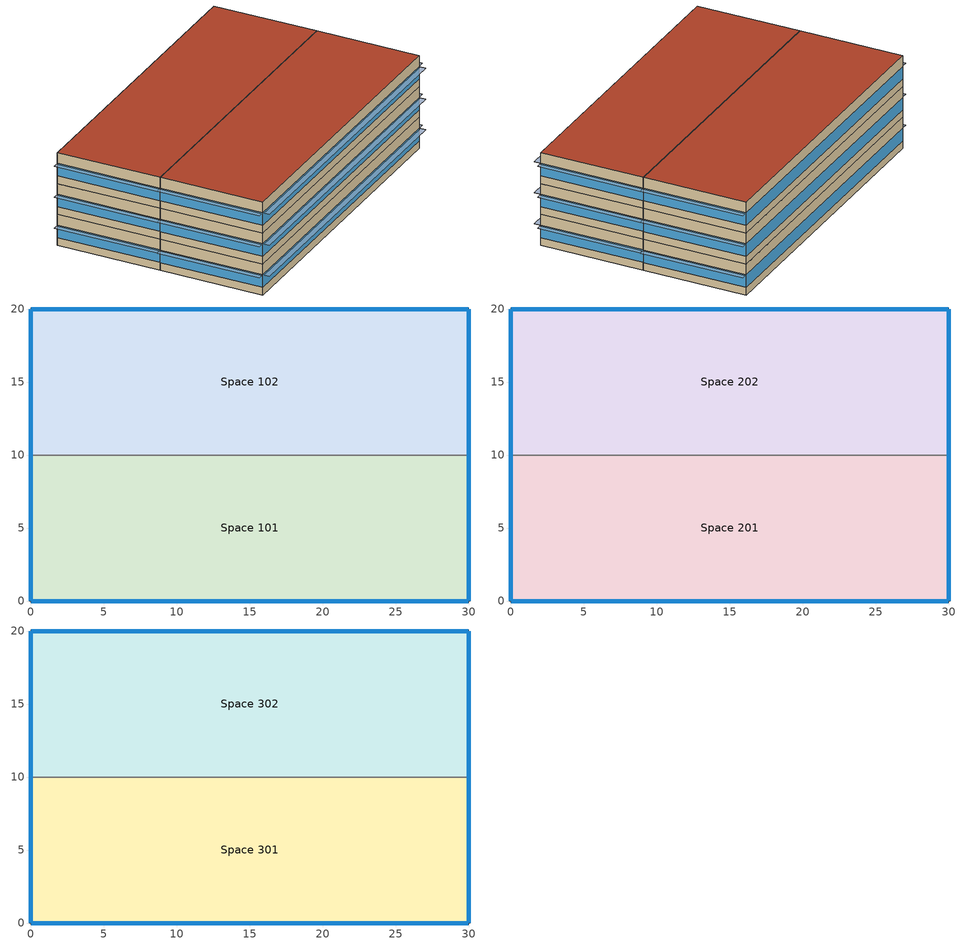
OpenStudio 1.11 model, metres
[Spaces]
Space 101
 floor ground: 30,10 30,0 0,0 0,10 z0
 wall outside: 0,10 0,0 30,0 30,10 z0:3.05
 wall to Space 102: 30,10 0,10 z0:3.05
 window: 0,9.97 0,0.03 / 30,0.03 30,9.97 z0.76:1.99; 0.03,0 29.97,0 z0.76:1.98
Space 102
 floor ground: 30,20 30,10 0,10 0,20 z0
 wall outside: 30,10 30,20 0,20 0,10 z0:3.05
 window: 0,19.97 0,10.03 / 30,10.03 30,19.97 z0.76:1.99; 29.97,20 0.03,20 z0.76:1.98
Space 201
 floor to Space 101: 30,10 30,0 0,0 0,10 z3.05
 wall outside: 0,10 0,0 30,0 30,10 z3.05:6.1
 wall to Space 202: 30,10 0,10 z3.05:6.1
 window: 0.03,0 29.97,0 / 30,0.03 30,9.97 / 0,9.97 0,0.03 z3.81:5.03
Space 202
 floor to Space 102: 30,20 30,10 0,10 0,20 z3.05
 wall outside: 30,10 30,20 0,20 0,10 z3.05:6.1
 window: 30,10.03 30,19.97 / 29.97,20 0.03,20 / 0,19.97 0,10.03 z3.81:5.03
Space 301
 floor to Space 201: 30,10 30,0 0,0 0,10 z6.1
 wall outside: 0,10 0,0 30,0 30,10 z6.1:9.14
 wall to Space 302: 30,10 0,10 z6.1:9.14
 window: 0.03,0 29.97,0 / 0,9.97 0,0.03 / 30,0.03 30,9.97 z6.86:8.08
 roof outside: 30,0 30,10 0,10 0,0 z9.14
Space 302
 floor to Space 202: 30,20 30,10 0,10 0,20 z6.1
 wall outside: 30,10 30,20 0,20 0,10 z6.1:9.14
 window: 30,10.03 30,19.97 / 0,19.97 0,10.03 / 29.97,20 0.03,20 z6.86:8.08
 roof outside: 30,10 30,20 0,20 0,10 z9.14
shading: 30.61,10.03 30.61,19.97 30,19.97 30,10.03 z5.03; 0,0.03 0,9.97 -0.61,9.97 -0.61,0.03 z5.03; 30.61,10.03 30.61,19.97 30,19.97 30,10.03 z1.99; 0,0.03 0,9.97 -0.61,9.97 -0.61,0.03 z1.99; 29.97,-0.61 29.97,0 0.03,0 0.03,-0.61 z8.08; 29.97,-0.61 29.97,0 0.03,0 0.03,-0.61 z5.03; 0,10.03 0,19.97 -0.61,19.97 -0.61,10.03 z5.03; 0,10.03 0,19.97 -0.61,19.97 -0.61,10.03 z8.08; 30.61,10.03 30.61,19.97 30,19.97 30,10.03 z8.08; 30.61,0.03 30.61,9.97 30,9.97 30,0.03 z8.08; 0,10.03 0,19.97 -0.61,19.97 -0.61,10.03 z1.99; 29.97,-0.61 29.97,0 0.03,0 0.03,-0.61 z1.98; 0,0.03 0,9.97 -0.61,9.97 -0.61,0.03 z8.08; 30.61,0.03 30.61,9.97 30,9.97 30,0.03 z1.99; 30.61,0.03 30.61,9.97 30,9.97 30,0.03 z5.03
[Building]
Commercial Building 1: Space Type=189.1-2009 - Office - OpenOffice - CZ4-8; Default Construction Set=189.1-2009 - CZ5 - Office
[Site]
ROME: Latitude {deg}=41.8; Longitude {deg}=12.23; Time Zone {hr}=1; Elevation {m}=3
[ClimateZones]
Climate Zone Institution Name 1=ASHRAE; Climate Zone Document Name 1=ANSI/ASHRAE Standard 169; Climate Zone Document Year 1=2006; Climate Zone Institution Name 2=CEC; Climate Zone Document Name 2=California Climate Zone Descriptions; Climate Zone Document Year 2=1995
[DefaultConstructionSet] Interior Partition Construction=Interior Partition
Name | Default Exterior Surface Constructions | Default Interior Surface Constructions | Default Ground Contact Surface Constructions | Default Exterior SubSurface Constructions | Default Interior SubSurface Constructions
189.1-2009 - CZ1 - Office | Default Surface Constructions 22 | Default Surface Constructions 23 | Default Surface Constructions 24 | Default Sub Surface Constructions 15 | Default Sub Surface Constructions 16
189.1-2009 - CZ5 - Office | Default Surface Constructions 13 | Default Surface Constructions 14 | Default Surface Constructions 15 | Default Sub Surface Constructions 9 | Default Sub Surface Constructions 10
[Construction]
ExtSlabCarpet 4in ClimateZone 1-8: MAT-CC05 4 HW CONCRETE, CP02 CARPET PAD
ASHRAE 189.1-2009 ExtRoof IEAD ClimateZone 1: Roof Membrane, Roof Insulation [18], Metal Decking
Interior Floor: F16 Acoustic tile, F05 Ceiling air space resistance, M11 8 in lightweight concrete
Interior Wall: G01a 19mm gypsum board, F04 Wall air space resistance, G01a 19mm gypsum board
Interior Ceiling: M11 8 in lightweight concrete, F05 Ceiling air space resistance, F16 Acoustic tile
ASHRAE 189.1-2009 ExtWindow ClimateZone 1: Theoretical Glass [167]
Exterior Door: F08 Metal surface, I01 25mm insulation board
Interior Window: Clear 3mm
Interior Door; Interior Partition: G05 25mm wood
ASHRAE 189.1-2009 ExtRoof IEAD ClimateZone 2-5: Roof Membrane, Roof Insulation [21], Metal Decking
ASHRAE 189.1-2009 ExtWindow ClimateZone 4-5: Theoretical Glass [207]
ASHRAE 189.1-2009 ExtWall Mass ClimateZone 5: 1IN Stucco, 8IN Concrete HW, Wall Insulation [40], 1/2IN Gypsum
CASE 2: 1IN Stucco, Wall Insulation [31], 1/2IN Gypsum, G05 8 IN wood
[Material] Thermal Absorptance=0.9
Name | Roughness | Thickness {m} | Conductivity {W/m-K} | Density {kg/m3} | Specific Heat {J/kg-K} | Solar Absorptance | Visible Absorptance
MAT-CC05 4 HW CONCRETE | Rough | 0.1016 | 1.311 | 2240 | 836.8 | 0.85 | 0.85
1IN Stucco | Smooth | 0.0253 | 0.6918 | 1858 | 837 | 0.92 | 0.92
8IN Concrete HW | MediumRough | 0.2033 | 1.7296 | 2243 | 837 | 0.65 | 0.65
Wall Insulation [31] | MediumRough | 0.0337 | 0.0432 | 91 | 837 | 0.5 | 0.5
1/2IN Gypsum | Smooth | 0.2032 | 0.16 | 784.9 | 830 | 0.4 | 0.4
Roof Membrane | VeryRough | 0.0095 | 0.16 | 1121.29 | 1460 | 0.7 | 0.7
Roof Insulation [18] | MediumRough | 0.1693 | 0.049 | 265 | 836.8 | 0.7 | 0.7
Metal Decking | MediumSmooth | 0.0015 | 45.006 | 7680 | 418.4 | 0.6 | 0.6
F16 Acoustic tile | MediumSmooth | 0.0191 | 0.06 | 368 | 590 | 0.3 | 0.3
M11 8 in lightweight concrete | MediumRough | 0.2032 | 0.53 | 1280 | 840 | 0.5 | 0.5
G01a 19mm gypsum board | MediumSmooth | 0.019 | 0.16 | 800 | 1090 | 0.4 | 0.4
F08 Metal surface | Smooth | 0.0008 | 45.28 | 7824 | 500 | 0.7 | 0.7
I01 25mm insulation board | MediumRough | 0.0254 | 0.03 | 43 | 1210 | 0.6 | 0.6
G05 25mm wood | MediumSmooth | 0.0254 | 0.15 | 608 | 1630 | 0.5 | 0.5
Roof Insulation [21] | MediumRough | 0.2105 | 0.049 | 265 | 836.8 | 0.7 | 0.7
Wall Insulation [40] | MediumRough | 0.0794 | 0.0432 | 91 | 837 | 0.5 | 0.5
G05 8 IN wood | MediumSmooth | 0.2032 | 0.15 | 608 | 1630 | 0.5 | 0.5
[Material:NoMass]
CP02 CARPET PAD: Roughness=Smooth; Thermal Resistance {m2-K/W}=0.1; Thermal Absorptance=0.9; Solar Absorptance=0.8; Visible Absorptance=0.8
[Material:AirGap]
Name | Thermal Resistance {m2-K/W}
F05 Ceiling air space resistance | 0.18
F04 Wall air space resistance | 0.15
[WindowMaterial:Glazing] Optical Data Type=SpectralAverage; Thickness {m}=0.003; Back Side Solar Reflectance at Normal Incidence=0; Back Side Visible Reflectance at Normal Incidence=0; Infrared Transmittance at Normal Incidence=0; Dirt Correction Factor for Solar and Visible Transmittance=1; Solar Diffusing=No
Name | Solar Transmittance at Normal Incidence | Front Side Solar Reflectance at Normal Incidence | Visible Transmittance at Normal Incidence | Front Side Visible Reflectance at Normal Incidence | Front Side Infrared Hemispherical Emissivity | Back Side Infrared Hemispherical Emissivity | Conductivity {W/m-K}
Theoretical Glass [167] | 0.2374 | 0.7126 | 0.2512 | 0.6988 | 0.985 | 0.985 | 2.1073
Clear 3mm | 0.837 | 0.075 | 0.898 | 0.081 | 0.84 | 0.84 | 0.9
Theoretical Glass [207] | 0.3311 | 0.6189 | 0.44 | 0.51 | 0.9 | 0.9 | 0.0133
[DefaultSurfaceConstructions]
Name | Floor Construction | Wall Construction | Roof Ceiling Construction
Default Surface Constructions 13 | ExtSlabCarpet 4in ClimateZone 1-8 | ASHRAE 189.1-2009 ExtWall Mass ClimateZone 5 | ASHRAE 189.1-2009 ExtRoof IEAD ClimateZone 2-5
Default Surface Constructions 14; Default Surface Constructions 23 | Interior Floor | Interior Wall | Interior Ceiling
Default Surface Constructions 15; Default Surface Constructions 24 | ExtSlabCarpet 4in ClimateZone 1-8 | ExtSlabCarpet 4in ClimateZone 1-8 | ExtSlabCarpet 4in ClimateZone 1-8
Default Surface Constructions 22 | ExtSlabCarpet 4in ClimateZone 1-8 | CASE 2 | ASHRAE 189.1-2009 ExtRoof IEAD ClimateZone 1
[DefaultSubSurfaceConstructions]
Name | Fixed Window Construction | Operable Window Construction | Door Construction | Tubular Daylight Dome Construction | Tubular Daylight Diffuser Construction
Default Sub Surface Constructions 9 | ASHRAE 189.1-2009 ExtWindow ClimateZone 4-5 | ASHRAE 189.1-2009 ExtWindow ClimateZone 4-5 | Exterior Door | Interior Window | Interior Window
Default Sub Surface Constructions 10; Default Sub Surface Constructions 16 | Interior Window | Interior Window | Interior Door
Default Sub Surface Constructions 15 | ASHRAE 189.1-2009 ExtWindow ClimateZone 1 | ASHRAE 189.1-2009 ExtWindow ClimateZone 1 | Exterior Door | Interior Window | Interior Window
[SpaceType] Standards Building Type=Office
Name | Default Schedule Set | Design Specification Outdoor Air Object | Standards Space Type
189.1-2009 - Office - BreakRoom - CZ1-3 | 189.1-2009 - Office - BreakRoom - CZ1-3 Schedule Set | 189.1-2009 - Office - BreakRoom - CZ1-3 Ventilation | BreakRoom
189.1-2009 - Office - ClosedOffice - CZ1-3 | 189.1-2009 - Office - ClosedOffice - CZ1-3 Schedule Set | 189.1-2009 - Office - ClosedOffice - CZ1-3 Ventilation | ClosedOffice
189.1-2009 - Office - Conference - CZ1-3 | 189.1-2009 - Office - Conference - CZ1-3 Schedule Set | 189.1-2009 - Office - Conference - CZ1-3 Ventilation | Conference
189.1-2009 - Office - Elec/MechRoom - CZ1-3 | 189.1-2009 - Office - Elec/MechRoom - CZ1-3 Schedule Set | 189.1-2009 - Office - Elec/MechRoom - CZ1-3 Ventilation | Elec/MechRoom
189.1-2009 - Office - OpenOffice - CZ1-3 | 189.1-2009 - Office - OpenOffice - CZ1-3 Schedule Set | 189.1-2009 - Office - OpenOffice - CZ1-3 Ventilation | OpenOffice
189.1-2009 - Office - OpenOffice - CZ4-8 | 189.1-2009 - Office - OpenOffice - CZ4-8 Schedule Set | 189.1-2009 - Office - OpenOffice - CZ4-8 Ventilation | OpenOffice
[DefaultScheduleSet] Lighting Schedule=Office Bldg Light; Electric Equipment Schedule=Office Bldg Equip; Infiltration Schedule=Office Infil Quarter On
Name | Number of People Schedule | People Activity Level Schedule
189.1-2009 - Office - BreakRoom - CZ1-3 Schedule Set; 189.1-2009 - Office - Conference - CZ1-3 Schedule Set | Office Misc Occ | Office Activity
189.1-2009 - Office - ClosedOffice - CZ1-3 Schedule Set; 189.1-2009 - Office - OpenOffice - CZ1-3 Schedule Set; 189.1-2009 - Office - OpenOffice - CZ4-8 Schedule Set | Office Work Occ | Office Activity
189.1-2009 - Office - Elec/MechRoom - CZ1-3 Schedule Set
[Lights:Definition] Design Level Calculation Method=Watts/Area
Name | Watts per Space Floor Area {W/m2}
189.1-2009 - Office - BreakRoom - CZ1-3 Lights Definition | 11.625
189.1-2009 - Office - ClosedOffice - CZ1-3 Lights Definition; 189.1-2009 - Office - OpenOffice - CZ1-3 Lights Definition; 189.1-2009 - Office - OpenOffice - CZ4-8 Lights Definition | 10.6563
189.1-2009 - Office - Conference - CZ1-3 Lights Definition | 12.5938
189.1-2009 - Office - Elec/MechRoom - CZ1-3 Lights Definition | 14.5313
[Lights]
Name | Lights Definition | Space or SpaceType
189.1-2009 - Office - BreakRoom - CZ1-3 Lights | 189.1-2009 - Office - BreakRoom - CZ1-3 Lights Definition | 189.1-2009 - Office - BreakRoom - CZ1-3
189.1-2009 - Office - ClosedOffice - CZ1-3 Lights | 189.1-2009 - Office - ClosedOffice - CZ1-3 Lights Definition | 189.1-2009 - Office - ClosedOffice - CZ1-3
189.1-2009 - Office - Conference - CZ1-3 Lights | 189.1-2009 - Office - Conference - CZ1-3 Lights Definition | 189.1-2009 - Office - Conference - CZ1-3
189.1-2009 - Office - Elec/MechRoom - CZ1-3 Lights | 189.1-2009 - Office - Elec/MechRoom - CZ1-3 Lights Definition | 189.1-2009 - Office - Elec/MechRoom - CZ1-3
189.1-2009 - Office - OpenOffice - CZ1-3 Lights | 189.1-2009 - Office - OpenOffice - CZ1-3 Lights Definition | 189.1-2009 - Office - OpenOffice - CZ1-3
189.1-2009 - Office - OpenOffice - CZ4-8 Lights | 189.1-2009 - Office - OpenOffice - CZ4-8 Lights Definition | 189.1-2009 - Office - OpenOffice - CZ4-8
[DesignSpecification:OutdoorAir] Outdoor Air Method=Sum
Name | Outdoor Air Flow per Person {m3/s-person}
189.1-2009 - Office - BreakRoom - CZ1-3 Ventilation | 0.00707921
189.1-2009 - Office - ClosedOffice - CZ1-3 Ventilation; 189.1-2009 - Office - Conference - CZ1-3 Ventilation; 189.1-2009 - Office - Elec/MechRoom - CZ1-3 Ventilation; 189.1-2009 - Office - OpenOffice - CZ1-3 Ventilation; 189.1-2009 - Office - OpenOffice - CZ4-8 Ventilation | 0.00943895
[People:Definition] Number of People Calculation Method=People/Area; Fraction Radiant=0.3
Name | People per Space Floor Area {person/m2}
189.1-2009 - Office - BreakRoom - CZ1-3 People Definition; 189.1-2009 - Office - Conference - CZ1-3 People Definition | 0.538196
189.1-2009 - Office - ClosedOffice - CZ1-3 People Definition | 0.0511286
189.1-2009 - Office - OpenOffice - CZ1-3 People Definition; 189.1-2009 - Office - OpenOffice - CZ4-8 People Definition | 0.0565105
[People]
Name | People Definition | Space or SpaceType
189.1-2009 - Office - BreakRoom - CZ1-3 People | 189.1-2009 - Office - BreakRoom - CZ1-3 People Definition | 189.1-2009 - Office - BreakRoom - CZ1-3
189.1-2009 - Office - ClosedOffice - CZ1-3 People | 189.1-2009 - Office - ClosedOffice - CZ1-3 People Definition | 189.1-2009 - Office - ClosedOffice - CZ1-3
189.1-2009 - Office - Conference - CZ1-3 People | 189.1-2009 - Office - Conference - CZ1-3 People Definition | 189.1-2009 - Office - Conference - CZ1-3
189.1-2009 - Office - OpenOffice - CZ1-3 People | 189.1-2009 - Office - OpenOffice - CZ1-3 People Definition | 189.1-2009 - Office - OpenOffice - CZ1-3
189.1-2009 - Office - OpenOffice - CZ4-8 People | 189.1-2009 - Office - OpenOffice - CZ4-8 People Definition | 189.1-2009 - Office - OpenOffice - CZ4-8
[SpaceInfiltration:DesignFlowRate] Design Flow Rate Calculation Method=Flow/ExteriorArea
Name | Space or SpaceType | Flow per Exterior Surface Area {m3/s-m2}
189.1-2009 - Office - BreakRoom - CZ1-3 Infiltration | 189.1-2009 - Office - BreakRoom - CZ1-3 | 0.00030226
189.1-2009 - Office - ClosedOffice - CZ1-3 Infiltration | 189.1-2009 - Office - ClosedOffice - CZ1-3 | 0.00030226
189.1-2009 - Office - Conference - CZ1-3 Infiltration | 189.1-2009 - Office - Conference - CZ1-3 | 0.00030226
189.1-2009 - Office - Elec/MechRoom - CZ1-3 Infiltration | 189.1-2009 - Office - Elec/MechRoom - CZ1-3 | 0.00030226
189.1-2009 - Office - OpenOffice - CZ1-3 Infiltration | 189.1-2009 - Office - OpenOffice - CZ1-3 | 0.00030226
189.1-2009 - Office - OpenOffice - CZ4-8 Infiltration | 189.1-2009 - Office - OpenOffice - CZ4-8 | 0.000226568
[ElectricEquipment:Definition] Design Level Calculation Method=Watts/Area
Name | Watts per Space Floor Area {W/m2}
189.1-2009 - Office - BreakRoom - CZ1-3 Electric Equipment Definition | 48.007
189.1-2009 - Office - ClosedOffice - CZ1-3 Electric Equipment Definition | 6.8889
189.1-2009 - Office - Conference - CZ1-3 Electric Equipment Definition | 3.98265
189.1-2009 - Office - Elec/MechRoom - CZ1-3 Electric Equipment Definition | 2.90626
189.1-2009 - Office - OpenOffice - CZ1-3 Electric Equipment Definition; 189.1-2009 - Office - OpenOffice - CZ4-8 Electric Equipment Definition | 7.64238
[ElectricEquipment]
Name | Electric Equipment Definition | Space or SpaceType
189.1-2009 - Office - BreakRoom - CZ1-3 Electric Equipment | 189.1-2009 - Office - BreakRoom - CZ1-3 Electric Equipment Definition | 189.1-2009 - Office - BreakRoom - CZ1-3
189.1-2009 - Office - ClosedOffice - CZ1-3 Electric Equipment | 189.1-2009 - Office - ClosedOffice - CZ1-3 Electric Equipment Definition | 189.1-2009 - Office - ClosedOffice - CZ1-3
189.1-2009 - Office - Conference - CZ1-3 Electric Equipment | 189.1-2009 - Office - Conference - CZ1-3 Electric Equipment Definition | 189.1-2009 - Office - Conference - CZ1-3
189.1-2009 - Office - Elec/MechRoom - CZ1-3 Electric Equipment | 189.1-2009 - Office - Elec/MechRoom - CZ1-3 Electric Equipment Definition | 189.1-2009 - Office - Elec/MechRoom - CZ1-3
189.1-2009 - Office - OpenOffice - CZ1-3 Electric Equipment | 189.1-2009 - Office - OpenOffice - CZ1-3 Electric Equipment Definition | 189.1-2009 - Office - OpenOffice - CZ1-3
189.1-2009 - Office - OpenOffice - CZ4-8 Electric Equipment | 189.1-2009 - Office - OpenOffice - CZ4-8 Electric Equipment Definition | 189.1-2009 - Office - OpenOffice - CZ4-8
[ThermostatSetpoint:DualSetpoint] Heating Setpoint Temperature Schedule=Medium Office HtgSetp; Cooling Setpoint Temperature Schedule=Medium Office ClgSetp
Thermal Zone 1 Thermostat; Thermal Zone 3 Thermostat; Thermal Zone 4 Thermostat; Thermal Zone 5 Thermostat; Thermal Zone 6 Thermostat; Thermal Zone 2 Thermostat
[BuildingStory] Nominal Floor to Floor Height {m}=3.048
Name | Nominal Z Coordinate {m}
Building Story 1 | 0
Building Story 2 | 3.048
Building Story 3 | 6.096
[Space] Default Construction Set=189.1-2009 - CZ1 - Office
Name | Space Type | Building Story | Thermal Zone
Space 101 | 189.1-2009 - Office - OpenOffice - CZ1-3 | Building Story 1 | Thermal Zone 1
Space 102 | 189.1-2009 - Office - OpenOffice - CZ1-3 | Building Story 1 | Thermal Zone 2
Space 201 | 189.1-2009 - Office - ClosedOffice - CZ1-3 | Building Story 2 | Thermal Zone 3
Space 202 | 189.1-2009 - Office - Conference - CZ1-3 | Building Story 2 | Thermal Zone 4
Space 301 | 189.1-2009 - Office - Elec/MechRoom - CZ1-3 | Building Story 3 | Thermal Zone 5
Space 302 | 189.1-2009 - Office - BreakRoom - CZ1-3 | Building Story 3 | Thermal Zone 6
[ThermalZone] Use Ideal Air Loads=Yes
Name | Thermostat
Thermal Zone 1 | Thermal Zone 1 Thermostat
Thermal Zone 2 | Thermal Zone 2 Thermostat
Thermal Zone 3 | Thermal Zone 3 Thermostat
Thermal Zone 4 | Thermal Zone 4 Thermostat
Thermal Zone 5 | Thermal Zone 5 Thermostat
Thermal Zone 6 | Thermal Zone 6 Thermostat
[Sizing:Zone] Zone Cooling Design Supply Air Temperature Input Method=SupplyAirTemperature; Zone Cooling Design Supply Air Temperature {C}=14; Zone Cooling Design Supply Air Temperature Difference {deltaC}=11.11; Zone Heating Design Supply Air Temperature Input Method=SupplyAirTemperature; Zone Heating Design Supply Air Temperature {C}=40; Zone Heating Design Supply Air Temperature Difference {deltaC}=11.11; Zone Cooling Design Supply Air Humidity Ratio {kg-H2O/kg-air}=0.0085; Zone Heating Design Supply Air Humidity Ratio {kg-H2O/kg-air}=0.008; Cooling Design Air Flow Method=DesignDay; Heating Design Air Flow Method=DesignDay; Account for Dedicated Outdoor Air System=No; Dedicated Outdoor Air System Control Strategy=NeutralSupplyAir; Dedicated Outdoor Air Low Setpoint Temperature for Design {C}=autosize; Dedicated Outdoor Air High Setpoint Temperature for Design {C}=autosize
Thermal Zone 1; Thermal Zone 2; Thermal Zone 3; Thermal Zone 4; Thermal Zone 5; Thermal Zone 6
[Schedule:Ruleset]
Name | Default Day Schedule | Summer Design Day Schedule | Winter Design Day Schedule
Office Bldg Light | Office Bldg Light Default Schedule | Office Bldg Light Summer Design Day | Office Bldg Light Winter Design Day
Office Misc Occ | Office Bldg Occ Default Schedule 1 | Office Bldg Occ Summer Design Day 1 | Office Bldg Occ Winter Design Day 1
Office Activity | Office Activity Default Schedule | Office Activity Summer Design Day | Office Activity Winter Design Day
Office Infil Quarter On | Office Infil Quarter On Default Schedule | Office Infil Quarter On Summer Design Day | Office Infil Quarter On Winter Design Day
Office Bldg Equip | Office Bldg Equip Default Schedule | Office Bldg Equip Summer Design Day | Office Bldg Equip Winter Design Day
Medium Office HtgSetp | Medium Office HtgSetp Default Schedule | Medium Office HtgSetp Summer Design Day | Medium Office HtgSetp Winter Design Day
Medium Office ClgSetp | Medium Office ClgSetp Default Schedule | Medium Office ClgSetp Summer Design Day | Medium Office ClgSetp Winter Design Day
Office Work Occ | Office Bldg Occ Default Schedule | Office Bldg Occ Summer Design Day | Office Bldg Occ Winter Design Day
[Schedule:Day]
Office Bldg Light Default Schedule: 5, 0, 0.05, 7, 0, 0.1, 8, 0, 0.3, 17, 0, 0.9, 18, 0, 0.7, 20, 0, 0.5, 22, 0, 0.3, 23, 0, 0.1, 24, 0, 0.05
Office Bldg Light Summer Design Day; Office Infil Quarter On Rule 1 Day Schedule; Office Bldg Equip Summer Design Day: 24, 0, 1
Office Bldg Light Winter Design Day; Office Bldg Occ Winter Design Day 1; Office Bldg Occ Rule 1 Day Schedule 1; Office Bldg Equip Winter Design Day; Office Bldg Occ Winter Design Day; Office Bldg Occ Rule 1 Day Schedule: 24, 0, 0
Office Bldg Light Rule 1 Day Schedule: 24, 0, 0.05
Office Bldg Light Rule 2 Day Schedule: 6, 0, 0.05, 8, 0, 0.1, 14, 0, 0.5, 17, 0, 0.15, 24, 0, 0.05
Office Bldg Occ Default Schedule 1: 6, 0, 0, 7, 0, 0.1, 8, 0, 0.2, 20, 0, 0.4, 22, 0, 0.1, 24, 0, 0.05
Office Bldg Occ Summer Design Day 1; Office Bldg Occ Summer Design Day: 6, 0, 0, 22, 0, 1, 24, 0, 0.05
Office Bldg Occ Rule 2 Day Schedule 1: 6, 0, 0, 8, 0, 0.1, 14, 0, 0.25, 17, 0, 0.1, 24, 0, 0
Office Activity Default Schedule; Office Activity Summer Design Day; Office Activity Winter Design Day: 24, 0, 132
Office Infil Quarter On Default Schedule; Office Infil Quarter On Summer Design Day: 6, 0, 1, 22, 0, 0.25, 24, 0, 1
Office Infil Quarter On Winter Design Day; Office Infil Quarter On Rule 2 Day Schedule: 6, 0, 1, 18, 0, 0.25, 24, 0, 1
Office Bldg Equip Default Schedule: 8, 0, 0.4, 12, 0, 0.9, 13, 0, 0.8, 17, 0, 0.9, 18, 0, 0.8, 20, 0, 0.6, 22, 0, 0.5, 24, 0, 0.4
Office Bldg Equip Rule 1 Day Schedule: 24, 0, 0.3
Office Bldg Equip Rule 2 Day Schedule: 6, 0, 0.3, 8, 0, 0.4, 14, 0, 0.5, 17, 0, 0.35, 24, 0, 0.3
Medium Office HtgSetp Default Schedule: 6, 0, 15.6, 22, 0, 21, 24, 0, 15.6
Medium Office HtgSetp Summer Design Day; Medium Office HtgSetp Rule 1 Day Schedule: 24, 0, 15.6
Medium Office HtgSetp Winter Design Day: 24, 0, 21
Medium Office HtgSetp Rule 2 Day Schedule: 6, 0, 15.6, 18, 0, 21, 24, 0, 15.6
Medium Office ClgSetp Default Schedule; Medium Office ClgSetp Summer Design Day: 6, 0, 26.7, 22, 0, 24, 24, 0, 26.7
Medium Office ClgSetp Winter Design Day; Medium Office ClgSetp Rule 1 Day Schedule: 24, 0, 26.7
Medium Office ClgSetp Rule 2 Day Schedule: 6, 0, 26.7, 18, 0, 24, 24, 0, 26.7
Office Bldg Occ Default Schedule: 6, 0, 0, 7, 0, 0.1, 8, 0, 0.2, 12, 0, 0.85, 13, 0, 0.5, 17, 0, 0.85, 18, 0, 0.7, 20, 0, 0.4, 22, 0, 0.1, 24, 0, 0.05
Office Bldg Occ Rule 2 Day Schedule: 6, 0, 0, 8, 0, 0.1, 14, 0, 0.4, 17, 0, 0.1, 24, 0, 0
[Schedule:Rule] Apply Monday=No; Apply Tuesday=No; Apply Wednesday=No; Apply Thursday=No; Apply Friday=No; Date Specification Type=DateRange; Start Month=1; Start Day=1; End Month=12; End Day=31
Name | Schedule Ruleset | Rule Order | Day Schedule | Apply Sunday | Apply Saturday
Office Bldg Light Rule 1 | Office Bldg Light | 0 | Office Bldg Light Rule 1 Day Schedule | Yes | No
Office Bldg Light Rule 2 | Office Bldg Light | 1 | Office Bldg Light Rule 2 Day Schedule | No | Yes
Office Misc Occ Rule 1 | Office Misc Occ | 0 | Office Bldg Occ Rule 1 Day Schedule 1 | Yes | No
Office Misc Occ Rule 2 | Office Misc Occ | 1 | Office Bldg Occ Rule 2 Day Schedule 1 | No | Yes
Office Infil Quarter On Rule 1 | Office Infil Quarter On | 0 | Office Infil Quarter On Rule 1 Day Schedule | Yes | No
Office Infil Quarter On Rule 2 | Office Infil Quarter On | 1 | Office Infil Quarter On Rule 2 Day Schedule | No | Yes
Office Bldg Equip Rule 1 | Office Bldg Equip | 0 | Office Bldg Equip Rule 1 Day Schedule | Yes | No
Office Bldg Equip Rule 2 | Office Bldg Equip | 1 | Office Bldg Equip Rule 2 Day Schedule | No | Yes
Medium Office HtgSetp Rule 1 | Medium Office HtgSetp | 0 | Medium Office HtgSetp Rule 1 Day Schedule | Yes | No
Medium Office HtgSetp Rule 2 | Medium Office HtgSetp | 1 | Medium Office HtgSetp Rule 2 Day Schedule | No | Yes
Medium Office ClgSetp Rule 1 | Medium Office ClgSetp | 0 | Medium Office ClgSetp Rule 1 Day Schedule | Yes | No
Medium Office ClgSetp Rule 2 | Medium Office ClgSetp | 1 | Medium Office ClgSetp Rule 2 Day Schedule | No | Yes
Office Work Occ Rule 1 | Office Work Occ | 0 | Office Bldg Occ Rule 1 Day Schedule | Yes | No
Office Work Occ Rule 2 | Office Work Occ | 1 | Office Bldg Occ Rule 2 Day Schedule | No | Yes
